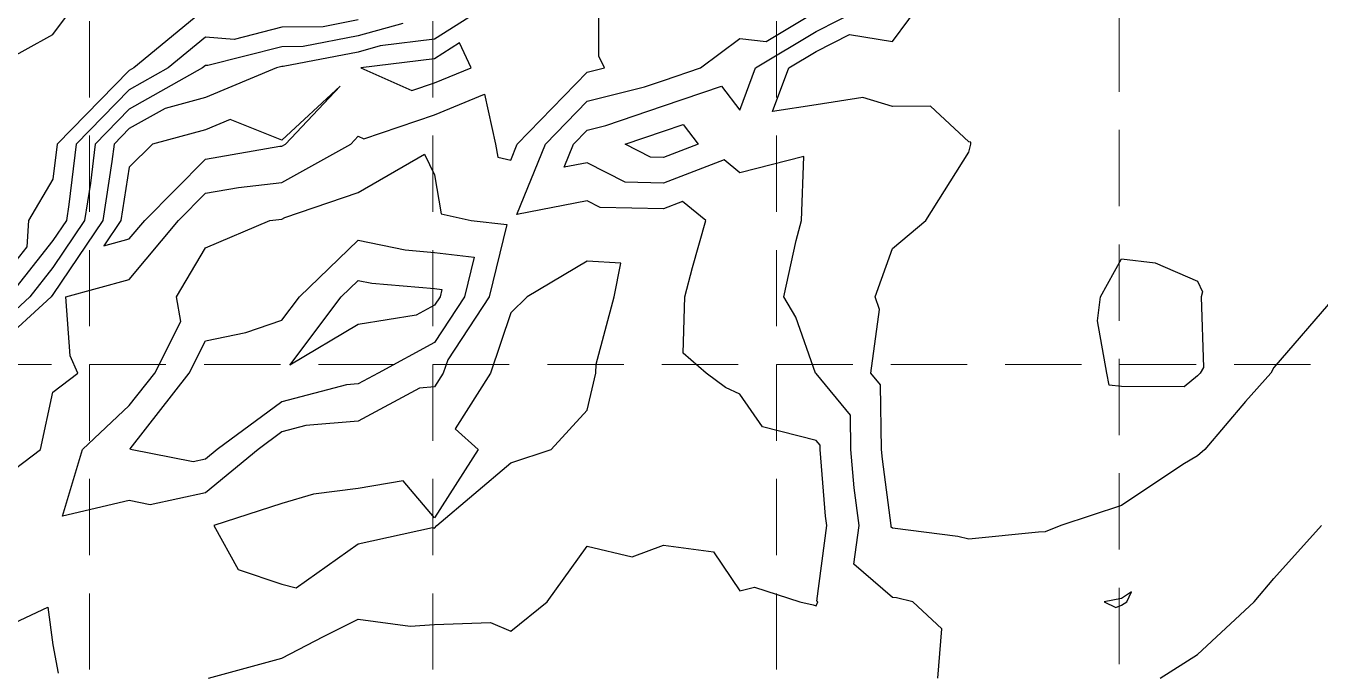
# Model space of a CAD drawing. Header units: inches. Extents: x 2468851 to 2474620, y 7110473 to 7114082.
# Drawn here: x 2474058.5 to 2474397.7, y 7112466.8 to 7112635.9 of the extents above; entities that cross this region are included whole.
import ezdxf

# ---------------------------------------------------------------- set-up
doc = ezdxf.new("R2010")
doc.units = ezdxf.units.IN
doc.header["$MEASUREMENT"] = 0
doc.linetypes.add('HIDDEN', pattern=[0.375, 0.25, -0.125])
for name, color, linetype in [('contours', 35, 'Continuous'), ('GRID', 254, 'HIDDEN'), ('SODDED LOT', 2, 'Continuous')]:
    doc.layers.add(name, color=color, linetype=linetype)

msp = doc.modelspace()

# ---------------------------------------------------------------- hatches: boundary and pattern name
at = {"layer": 'SODDED LOT', "linetype": 'Continuous'}
h = msp.add_hatch(dxfattribs=at)
h.set_pattern_fill('ANSI31', color=256, scale=40, style=0)
h.paths.add_polyline_path([(2472093.27, 7112787.68), (2472221.59, 7112787.6), (2472221.08, 7112667.42), (2472093.19, 7112666.7), (2472093.19, 7112679.12), (2472093.23, 7112787.69)])
h.paths.add_polyline_path([(2471960.54, 7112505.35), (2471959.71, 7112628.22), (2472033.69, 7112628.18), (2472034.41, 7112505.21), (2471960.54, 7112505.34)])
h.paths.add_polyline_path([(2472943.89, 7112483.19), (2472828.59, 7112440.6), (2472835.74, 7112422.59), (2472839.67, 7112413.52), (2472848.01, 7112395.55), (2472853.04, 7112385.9), (2472858.54, 7112375.56), (2472870.46, 7112355.81), (2472902.04, 7112375.66), (2472974.15, 7112421.81), (2472963.65, 7112439.45), (2472954.73, 7112457.18), (2472946.69, 7112476.09), (2472944.08, 7112483.06)])
h.paths.add_polyline_path([(2473207.06, 7112415.58), (2473209.53, 7112419.29), (2473291.23, 7112550.2), (2473277.07, 7112559.74), (2473268.68, 7112565.82), (2473245.98, 7112583.4), (2473233.38, 7112592.16), (2473227.76, 7112595.82), (2473221.45, 7112599.4), (2473212.26, 7112604.76), (2473198.38, 7112611.83), (2473179.61, 7112620.06), (2473160.96, 7112626.49), (2473143.61, 7112631.4), (2473124.73, 7112635.28), (2473119.22, 7112635.24), (2473114.46, 7112633.66), (2473110.42, 7112630.84), (2473107.89, 7112626.3), (2473106.59, 7112621.61), (2473105.41, 7112606.64), (2473105.49, 7112593.24), (2473106.92, 7112578.87), (2473109.79, 7112566.01), (2473113.82, 7112552.87), (2473118.84, 7112540.86), (2473119.62, 7112539.28), (2473125.49, 7112528.42), (2473132.54, 7112517.6), (2473154.47, 7112487.42), (2473189.13, 7112440.05), (2473207, 7112415.61)])
h.paths.add_polyline_path([(2472149.87, 7113580.61), (2472139.15, 7113587.25), (2472148.34, 7113599.5), (2472129.96, 7113617.37), (2472301.04, 7113620.95), (2472421.05, 7113670.47), (2472435.86, 7113657.7), (2472418.5, 7113656.68), (2472386.32, 7113644.43), (2472349.55, 7113630.65), (2472301.04, 7113613.8), (2472253.54, 7113608.18), (2472206.05, 7113607.67), (2472182.05, 7113606.65), (2472168.77, 7113602.57), (2472156, 7113590.31)])
h.paths.add_polyline_path([(2472770.94, 7113693.31), (2472783.83, 7113696.4), (2473029.19, 7113695.37), (2473046.2, 7113689.7), (2473045.68, 7113705.68), (2472771.46, 7113707.22)])
h.paths.add_polyline_path([(2473645.39, 7113690.66), (2473644.98, 7113704.58), (2473380.05, 7113706.22), (2473375.55, 7113692.3), (2473381.69, 7113694.76), (2473634.33, 7113693.94)])
h.paths.add_polyline_path([(2473661.81, 7113026.94), (2473687.47, 7113025.61), (2473728.46, 7113019.28), (2473771.12, 7113012.61), (2473800.78, 7113000.62), (2473816.11, 7112991.96), (2473817.62, 7112992.3), (2473826.58, 7112958.99), (2473778.33, 7112869.43), (2473754.23, 7112818.27), (2473704.86, 7112707.31), (2473675.95, 7112628.52), (2473649.37, 7112551.6), (2473609.35, 7112401.13), (2473621.99, 7112397.24), (2473660.24, 7112541.42), (2473686.99, 7112623.57), (2473721.05, 7112713.98), (2473756.54, 7112795.8), (2473776.21, 7112842.14), (2473803.69, 7112892.8), (2473821.26, 7112931.75), (2473838.19, 7112953.92), (2473843.82, 7112970.36), (2473841.57, 7112984.99), (2473834.36, 7112995.8), (2473821.75, 7113003.46), (2473803.51, 7113011.56), (2473780.76, 7113020.12), (2473754.18, 7113027.78), (2473717.91, 7113032.73), (2473683.75, 7113037.76), (2473675.22, 7113037.54), (2473668.46, 7113034.66), (2473663.02, 7113029.01)])
h.paths.add_polyline_path([(2473971.46, 7113199.84), (2473953.3, 7113211.94), (2473941.19, 7113192.09), (2473861.1, 7113065.57), (2473810.53, 7113087.5), (2473761.17, 7113101.51), (2473720.96, 7113106.99), (2473697.2, 7113110.44), (2473674.12, 7113113.74), (2473679.51, 7113105.34), (2473686.71, 7113099.95), (2473703.5, 7113097.55), (2473742.47, 7113092.16), (2473787.44, 7113083.17), (2473826.42, 7113069.98), (2473851, 7113058.59), (2473862.39, 7113053.19), (2473874.39, 7113053.49), (2473885.78, 7113058.29), (2473895.97, 7113069.68), (2473937.95, 7113137.71), (2473969.87, 7113198.61)])
h.paths.add_polyline_path([(2474189.42, 7113705.55), (2474212.71, 7113695.29), (2474173.05, 7113585.51), (2474125.46, 7113471.59), (2474078.44, 7113374.03), (2473995.24, 7113231.38), (2473980.72, 7113211.84), (2473961.73, 7113224.12), (2474019.25, 7113316.23), (2474060.01, 7113393.26), (2474123.11, 7113525), (2474155.5, 7113608.17)])
h.paths.add_polyline_path([(2472613.26, 7113048.11), (2472742.65, 7113047.89), (2472742.87, 7112984.1), (2472740.21, 7112975.02), (2472732.24, 7112966.82), (2472722.71, 7112964.61), (2472628.32, 7112964.83), (2472620.35, 7112967.71), (2472615.69, 7112974.13), (2472614.14, 7112982.33), (2472613.26, 7112995.17)])
h.paths.add_polyline_path([(2472069.94, 7112331.55), (2472070.27, 7112318.14), (2472070.57, 7112197.11), (2471996.68, 7112197.18), (2471995.85, 7112331.7), (2472070.2, 7112331.62)])
h.paths.add_polyline_path([(2472440.24, 7112197.06), (2472440.35, 7112331.72), (2472514.33, 7112331.71), (2472514.08, 7112311.45), (2472514.13, 7112197.08), (2472440.38, 7112197.08)])
h.paths.add_polyline_path([(2471733.82, 7111882.26), (2471733.82, 7111970.43), (2471868.56, 7111970.92), (2471868.33, 7111882.52), (2471840.59, 7111882.44), (2471733.92, 7111881.99)])
edge = h.paths.add_edge_path()
edge.add_line((2471343.49, 7111970.99), (2471344.1, 7111826.58))
edge.add_line((2471344.1, 7111826.58), (2471538.48, 7111827.27))
edge.add_arc((2471538.41, 7111847.27), 20, 270.2036, 360.1993)
edge.add_line((2471558.41, 7111847.34), (2471558.39, 7111971.64))
edge.add_line((2471558.39, 7111971.64), (2471343.54, 7111970.92))
edge.add_line((2471343.54, 7111970.92), (2471343.49, 7111970.99))
h.paths.add_polyline_path([(2471436.46, 7111651.34), (2471435.9, 7111795.94), (2471345.57, 7111795.65), (2471346.01, 7111779.03), (2471346.34, 7111651.2), (2471436.36, 7111651.42)])
edge = h.paths.add_edge_path()
edge.add_line((2470893.92, 7111969.77), (2470893.47, 7112114.02))
edge.add_line((2470893.47, 7112114.02), (2470801.61, 7112113.73))
edge.add_arc((2470801.67, 7112093.74), 19.99, 90.1777, 179.3767)
edge.add_line((2470781.69, 7112093.96), (2470781.61, 7112090.91))
edge.add_line((2470781.61, 7112090.91), (2470782.08, 7111968.84))
edge.add_line((2470782.08, 7111968.84), (2470894, 7111969.62))
edge.add_line((2470894, 7111969.62), (2470893.92, 7111969.77))
h.paths.add_polyline_path([(2470750.33, 7112143.41), (2470731.58, 7112143.47), (2470623.88, 7112143.12), (2470623.33, 7112319.59), (2470749.92, 7112320.06), (2470750.44, 7112143.38)])
h.paths.add_polyline_path([(2470605.1, 7111911.51), (2470605.12, 7111834.55), (2470462.4, 7111834.08), (2470462.15, 7111910.96), (2470480.76, 7111911.1), (2470605.11, 7111911.52)])

# ---------------------------------------------------------------- linework, layer by layer
at = {"layer": 'contours'}
for p, q in [((2474065.57, 7112633.66, 593), (2474073.87, 7112644.94, 593)), ((2474185.21, 7112644.94, 590), (2474165.57, 7112632.48, 590)), ((2474208.62, 7112627.99, 590), (2474208.62, 7112644.94, 590)), ((2474265.57, 7112634.5, 592), (2474285.02, 7112644.38, 592)), ((2474285.57, 7112631.86, 593), (2474295.26, 7112644.94, 593)), ((2474105.57, 7112640.4, 593), (2474086.78, 7112624.94, 593)), ((2474145.57, 7112637.52, 592), (2474136.38, 7112635.74, 592)), ((2474252.48, 7112631.84, 591), (2474265.57, 7112639.74, 591)), ((2474049.65, 7112624.94, 593), (2474065.57, 7112633.66, 593)), ((2474125.57, 7112635.57, 592), (2474113.06, 7112632.42, 592)), ((2474136.38, 7112635.74, 592), (2474125.57, 7112635.57, 592)), ((2474157.22, 7112636.59, 591), (2474145.57, 7112633.3, 591)), ((2474249.72, 7112624.94, 592), (2474265.57, 7112634.5, 592)), ((2474265.57, 7112629.26, 593), (2474274.37, 7112633.73, 593)), ((2474274.37, 7112633.73, 593), (2474285.57, 7112631.86, 593)), ((2474105.57, 7112633, 592), (2474095.78, 7112624.94, 592)), ((2474113.06, 7112632.42, 592), (2474105.57, 7112633, 592)), ((2474125.57, 7112630.43, 591), (2474106.18, 7112625.55, 591)), ((2474131.15, 7112630.52, 591), (2474125.57, 7112630.43, 591)), ((2474145.57, 7112633.3, 591), (2474131.15, 7112630.52, 591)), ((2474151.35, 7112630.71, 590), (2474145.57, 7112629.09, 590)), ((2474165.57, 7112632.48, 590), (2474151.35, 7112630.71, 590)), ((2474172.15, 7112631.52, 589), (2474165.57, 7112627.34, 589)), ((2474175.14, 7112624.94, 589), (2474172.15, 7112631.52, 589)), ((2474235.27, 7112624.94, 591), (2474245.57, 7112632.66, 591)), ((2474245.57, 7112632.66, 591), (2474252.48, 7112631.84, 591)), ((2474145.57, 7112629.09, 590), (2474125.93, 7112625.29, 590)), ((2474165.57, 7112627.34, 589), (2474146.25, 7112624.94, 589)), ((2474210.13, 7112624.94, 590), (2474208.62, 7112627.99, 590)), ((2474258.41, 7112624.94, 593), (2474265.57, 7112629.26, 593)), ((2474085.57, 7112624.26, 593), (2474066.68, 7112604.94, 593)), ((2474086.78, 7112624.94, 593), (2474085.57, 7112624.26, 593)), ((2474095.78, 7112624.94, 592), (2474085.57, 7112619.18, 592)), ((2474104.78, 7112624.94, 591), (2474085.57, 7112614.1, 591)), ((2474105.57, 7112625.59, 591), (2474104.78, 7112624.94, 591)), ((2474106.18, 7112625.55, 591), (2474105.57, 7112625.59, 591)), ((2474124.19, 7112624.94, 590), (2474105.57, 7112617.21, 590)), ((2474125.57, 7112625.29, 590), (2474124.19, 7112624.94, 590)), ((2474125.93, 7112625.29, 590), (2474125.57, 7112625.29, 590)), ((2474146.25, 7112624.94, 589), (2474159.66, 7112619.02, 589)), ((2474165.57, 7112621.02, 589), (2474175.14, 7112624.94, 589)), ((2474187.27, 7112604.94, 590), (2474205.57, 7112623.8, 590)), ((2474205.57, 7112623.8, 590), (2474210.13, 7112624.94, 590)), ((2474225.57, 7112621.67, 591), (2474235.27, 7112624.94, 591)), ((2474245.57, 7112613.81, 592), (2474249.72, 7112624.94, 592)), ((2474254.15, 7112613.51, 593), (2474258.41, 7112624.94, 593)), ((2474140.8, 7112620.17, 589), (2474125.57, 7112606, 589)), ((2474126.47, 7112604.94, 589), (2474140.8, 7112620.17, 589)), ((2474159.66, 7112619.02, 589), (2474165.57, 7112621.02, 589)), ((2474220.6, 7112619.97, 591), (2474225.57, 7112621.67, 591)), ((2474225.57, 7112615.01, 592), (2474240.78, 7112620.14, 592)), ((2474240.78, 7112620.14, 592), (2474245.57, 7112613.81, 592)), ((2474085.57, 7112619.18, 592), (2474071.65, 7112604.94, 592)), ((2474105.57, 7112617.21, 590), (2474094.95, 7112614.32, 590)), ((2474165.57, 7112612.66, 590), (2474178.64, 7112618.01, 590)), ((2474178.64, 7112618.01, 590), (2474181.58, 7112604.94, 590)), ((2474205.57, 7112616.22, 591), (2474220.6, 7112619.97, 591)), ((2474277.82, 7112617.19, 593), (2474265.57, 7112615.25, 593)), ((2474285.57, 7112614.81, 593), (2474277.82, 7112617.19, 593)), ((2474085.57, 7112614.1, 591), (2474076.61, 7112604.94, 591)), ((2474094.95, 7112614.32, 590), (2474085.57, 7112609.02, 590)), ((2474194.63, 7112604.94, 591), (2474205.57, 7112616.22, 591)), ((2474210.5, 7112609.86, 592), (2474225.57, 7112615.01, 592)), ((2474265.57, 7112615.25, 593), (2474254.15, 7112613.51, 593)), ((2474295.56, 7112614.93, 593), (2474285.57, 7112614.81, 593)), ((2474305.57, 7112605.57, 593), (2474295.56, 7112614.93, 593)), ((2474112.04, 7112611.41, 589), (2474105.57, 7112608.72, 589)), ((2474125.57, 7112606, 589), (2474112.04, 7112611.41, 589)), ((2474147.01, 7112606.38, 590), (2474165.57, 7112612.66, 590)), ((2474225.57, 7112608.36, 593), (2474230.74, 7112610.1, 593)), ((2474230.74, 7112610.1, 593), (2474234.65, 7112604.94, 593)), ((2474085.57, 7112609.02, 590), (2474081.58, 7112604.94, 590)), ((2474105.57, 7112608.72, 589), (2474091.67, 7112604.94, 589)), ((2474143.62, 7112604.94, 590), (2474145.57, 7112607.01, 590)), ((2474145.57, 7112607.01, 590), (2474147.01, 7112606.38, 590)), ((2474201.99, 7112604.94, 592), (2474205.57, 7112608.63, 592)), ((2474205.57, 7112608.63, 592), (2474210.5, 7112609.86, 592)), ((2474215.56, 7112604.94, 593), (2474225.57, 7112608.36, 593)), ((2474066.68, 7112604.94, 593), (2474065.57, 7112595.76, 593)), ((2474071.65, 7112604.94, 592), (2474069.74, 7112589.1, 592)), ((2474076.61, 7112604.94, 591), (2474075.39, 7112594.75, 591)), ((2474081.58, 7112604.94, 590), (2474081.03, 7112600.4, 590)), ((2474091.67, 7112604.94, 589), (2474085.57, 7112598.93, 589)), ((2474105.57, 7112600.97, 589), (2474125.01, 7112604.38, 589)), ((2474125.01, 7112604.38, 589), (2474125.57, 7112604.44, 589)), ((2474125.57, 7112604.44, 589), (2474126.47, 7112604.94, 589)), ((2474125.57, 7112594.87, 590), (2474143.62, 7112604.94, 590)), ((2474181.58, 7112604.94, 590), (2474182.15, 7112601.51, 590)), ((2474185.57, 7112600.77, 590), (2474187.27, 7112604.94, 590)), ((2474187.13, 7112586.49, 591), (2474194.63, 7112604.94, 591)), ((2474199.53, 7112598.89, 592), (2474201.99, 7112604.94, 592)), ((2474222.18, 7112601.54, 593), (2474215.56, 7112604.94, 593)), ((2474234.65, 7112604.94, 593), (2474225.57, 7112601.48, 593)), ((2474306.12, 7112605.48, 593), (2474305.57, 7112605.57, 593)), ((2474305.57, 7112602.81, 593), (2474306.13, 7112604.94, 593)), ((2474306.13, 7112604.94, 593), (2474306.12, 7112605.48, 593)), ((2474081.03, 7112600.4, 590), (2474078.63, 7112584.94, 590)), ((2474089.61, 7112584.94, 589), (2474105.57, 7112600.97, 589)), ((2474145.57, 7112592.27, 591), (2474162.97, 7112602.34, 591)), ((2474162.97, 7112602.34, 591), (2474165.57, 7112596.93, 591)), ((2474182.15, 7112601.51, 590), (2474185.57, 7112600.77, 590)), ((2474205.57, 7112600.07, 592), (2474199.53, 7112598.89, 592)), ((2474215.57, 7112594.94, 592), (2474205.57, 7112600.07, 592)), ((2474225.57, 7112601.48, 593), (2474222.18, 7112601.54, 593)), ((2474241.44, 7112600.8, 592), (2474225.57, 7112594.75, 592)), ((2474245.57, 7112597.43, 592), (2474241.44, 7112600.8, 592)), ((2474262.36, 7112601.73, 592), (2474245.57, 7112597.43, 592)), ((2474261.75, 7112584.94, 592), (2474262.36, 7112601.73, 592)), ((2474294.36, 7112584.94, 593), (2474305.57, 7112602.81, 593)), ((2474085.57, 7112598.93, 589), (2474083.4, 7112584.94, 589)), ((2474165.57, 7112596.93, 591), (2474167.28, 7112586.65, 591)), ((2474065.57, 7112595.76, 593), (2474059.13, 7112584.94, 593)), ((2474075.39, 7112594.75, 591), (2474073.86, 7112584.94, 591)), ((2474105.57, 7112592.08, 590), (2474114.23, 7112593.59, 590)), ((2474114.23, 7112593.59, 590), (2474125.57, 7112594.87, 590)), ((2474225.57, 7112594.75, 592), (2474215.57, 7112594.94, 592)), ((2474098.46, 7112584.94, 590), (2474105.57, 7112592.08, 590)), ((2474126.37, 7112585.74, 591), (2474145.57, 7112592.27, 591)), ((2474205.57, 7112590.07, 591), (2474187.13, 7112586.49, 591)), ((2474208.97, 7112588.33, 591), (2474205.57, 7112590.07, 591)), ((2474230.57, 7112589.93, 591), (2474225.57, 7112588.03, 591)), ((2474236.69, 7112584.94, 591), (2474230.57, 7112589.93, 591)), ((2474069.74, 7112589.1, 592), (2474069.09, 7112584.94, 592)), ((2474167.28, 7112586.65, 591), (2474175.14, 7112584.94, 591)), ((2474225.57, 7112588.03, 591), (2474208.97, 7112588.33, 591)), ((2474059.13, 7112584.94, 593), (2474058.68, 7112578.04, 593)), ((2474069.09, 7112584.94, 592), (2474065.57, 7112579.71, 592)), ((2474073.86, 7112584.94, 591), (2474065.57, 7112572.63, 591)), ((2474078.63, 7112584.94, 590), (2474065.57, 7112565.54, 590)), ((2474083.4, 7112584.94, 589), (2474078.93, 7112578.29, 589)), ((2474085.57, 7112580.11, 589), (2474089.61, 7112584.94, 589)), ((2474085.57, 7112569.48, 590), (2474098.46, 7112584.94, 590)), ((2474105.57, 7112577.79, 591), (2474122.43, 7112584.94, 591)), ((2474122.43, 7112584.94, 591), (2474125.57, 7112585.29, 591)), ((2474125.57, 7112585.29, 591), (2474126.37, 7112585.74, 591)), ((2474175.14, 7112584.94, 591), (2474184.51, 7112583.87, 591)), ((2474184.51, 7112583.87, 591), (2474179.89, 7112564.94, 591)), ((2474233.21, 7112572.58, 591), (2474236.69, 7112584.94, 591)), ((2474260.32, 7112579.68, 592), (2474261.75, 7112584.94, 592)), ((2474285.57, 7112577.59, 593), (2474294.36, 7112584.94, 593)), ((2474065.57, 7112579.71, 592), (2474053.94, 7112564.94, 592)), ((2474078.93, 7112578.29, 589), (2474085.57, 7112580.11, 589)), ((2474130.2, 7112564.94, 592), (2474145.57, 7112579.79, 592)), ((2474145.57, 7112579.79, 592), (2474157.84, 7112577.21, 592)), ((2474257.14, 7112564.94, 592), (2474260.32, 7112579.68, 592)), ((2474058.68, 7112578.04, 593), (2474048.36, 7112564.94, 593)), ((2474097.92, 7112564.94, 591), (2474105.57, 7112577.79, 591)), ((2474157.84, 7112577.21, 592), (2474165.57, 7112576.55, 592)), ((2474165.57, 7112576.55, 592), (2474176, 7112575.36, 592)), ((2474281.08, 7112564.94, 593), (2474285.57, 7112577.59, 593)), ((2474065.57, 7112572.63, 591), (2474059.52, 7112564.94, 591)), ((2474176, 7112575.36, 592), (2474173.46, 7112564.94, 592)), ((2474205.57, 7112574.25, 590), (2474189.88, 7112564.94, 590)), ((2474214.36, 7112573.72, 590), (2474205.57, 7112574.25, 590)), ((2474212.65, 7112564.94, 590), (2474214.36, 7112573.72, 590)), ((2474231.2, 7112564.94, 591), (2474233.21, 7112572.58, 591)), ((2474340.12, 7112564.94, 594), (2474345.57, 7112574.91, 594)), ((2474345.57, 7112574.91, 594), (2474354.46, 7112573.82, 594)), ((2474354.46, 7112573.82, 594), (2474365.57, 7112569, 594)), ((2474068.9, 7112564.94, 590), (2474085.57, 7112569.48, 590)), ((2474141.14, 7112564.94, 593), (2474145.57, 7112569.22, 593)), ((2474145.57, 7112569.22, 593), (2474149.11, 7112568.47, 593)), ((2474149.11, 7112568.47, 593), (2474165.57, 7112567.07, 593)), ((2474165.57, 7112567.07, 593), (2474167.49, 7112566.85, 593)), ((2474167.49, 7112566.85, 593), (2474167.02, 7112564.94, 593)), ((2474365.57, 7112569, 594), (2474366.88, 7112566.24, 594)), ((2474366.88, 7112566.24, 594), (2474366.51, 7112564.94, 594)), ((2474059.52, 7112564.94, 591), (2474045.57, 7112552.1, 591)), ((2474065.1, 7112564.94, 590), (2474045.57, 7112546.96, 590)), ((2474065.57, 7112565.54, 590), (2474065.1, 7112564.94, 590)), ((2474070.07, 7112549.43, 590), (2474068.9, 7112564.94, 590)), ((2474099.11, 7112558.47, 591), (2474097.92, 7112564.94, 591)), ((2474125.57, 7112558.8, 592), (2474130.2, 7112564.94, 592)), ((2474127.65, 7112547.02, 593), (2474141.14, 7112564.94, 593)), ((2474165.57, 7112562.73, 593), (2474160.78, 7112560.14, 593)), ((2474167.02, 7112564.94, 593), (2474165.57, 7112562.73, 593)), ((2474173.46, 7112564.94, 592), (2474165.57, 7112552.93, 592)), ((2474179.89, 7112564.94, 591), (2474169.03, 7112548.39, 591)), ((2474189.88, 7112564.94, 590), (2474185.57, 7112560.71, 590)), ((2474207.89, 7112547.26, 590), (2474212.65, 7112564.94, 590)), ((2474230.76, 7112550.13, 591), (2474231.2, 7112564.94, 591)), ((2474260.22, 7112559.59, 592), (2474257.14, 7112564.94, 592)), ((2474282.21, 7112561.58, 593), (2474281.08, 7112564.94, 593)), ((2474339.29, 7112558.65, 594), (2474340.12, 7112564.94, 594)), ((2474366.51, 7112564.94, 594), (2474367.08, 7112546.44, 594)), ((2474401.56, 7112564.94, 593), (2474385.57, 7112546.37, 593)), ((2474160.78, 7112560.14, 593), (2474145.57, 7112557.7, 593)), ((2474185.57, 7112560.71, 590), (2474180.22, 7112544.94, 590)), ((2474265.44, 7112544.94, 592), (2474260.22, 7112559.59, 592)), ((2474279.9, 7112544.94, 593), (2474282.21, 7112561.58, 593)), ((2474092.27, 7112544.94, 591), (2474099.11, 7112558.47, 591)), ((2474116.16, 7112555.53, 592), (2474125.57, 7112558.8, 592)), ((2474145.57, 7112557.7, 593), (2474127.65, 7112547.02, 593)), ((2474341.75, 7112544.94, 594), (2474339.29, 7112558.65, 594)), ((2474101.29, 7112544.94, 592), (2474105.57, 7112553.42, 592)), ((2474105.57, 7112553.42, 592), (2474116.16, 7112555.53, 592)), ((2474165.57, 7112552.93, 592), (2474150.78, 7112544.94, 592)), ((2474072.07, 7112544.94, 590), (2474070.07, 7112549.43, 590)), ((2474236.72, 7112544.94, 591), (2474230.76, 7112550.13, 591)), ((2474169.03, 7112548.39, 591), (2474167.86, 7112544.94, 591)), ((2474207.83, 7112544.94, 590), (2474207.89, 7112547.26, 590)), ((2474367.08, 7112546.44, 594), (2474366.22, 7112544.94, 594)), ((2474385.57, 7112546.37, 593), (2474384.76, 7112544.94, 593)), ((2474065.57, 7112539.95, 590), (2474072.07, 7112544.94, 590)), ((2474085.57, 7112536.4, 591), (2474092.27, 7112544.94, 591)), ((2474085.76, 7112525.12, 592), (2474101.29, 7112544.94, 592)), ((2474145.57, 7112542.13, 592), (2474142.51, 7112541.87, 592)), ((2474150.78, 7112544.94, 592), (2474145.57, 7112542.13, 592)), ((2474167.86, 7112544.94, 591), (2474165.57, 7112541.34, 591)), ((2474180.22, 7112544.94, 590), (2474170.95, 7112530.31, 590)), ((2474205.57, 7112535.18, 590), (2474207.83, 7112544.94, 590)), ((2474241.79, 7112541.15, 591), (2474236.72, 7112544.94, 591)), ((2474265.49, 7112544.86, 592), (2474265.44, 7112544.94, 592)), ((2474265.57, 7112544.84, 592), (2474265.49, 7112544.86, 592)), ((2474274.55, 7112533.91, 592), (2474265.57, 7112544.84, 592)), ((2474282.46, 7112541.82, 593), (2474279.9, 7112544.94, 593)), ((2474342.42, 7112541.78, 594), (2474341.75, 7112544.94, 594)), ((2474365.57, 7112544.21, 594), (2474362.01, 7112541.37, 594)), ((2474366.22, 7112544.94, 594), (2474365.57, 7112544.21, 594)), ((2474384.76, 7112544.94, 593), (2474378.14, 7112537.5, 593)), ((2474062.27, 7112524.94, 590), (2474065.57, 7112539.95, 590)), ((2474142.51, 7112541.87, 592), (2474125.57, 7112537.43, 592)), ((2474161.66, 7112541.02, 591), (2474145.57, 7112532.35, 591)), ((2474165.57, 7112541.34, 591), (2474161.66, 7112541.02, 591)), ((2474245.57, 7112539.44, 591), (2474241.79, 7112541.15, 591)), ((2474251.52, 7112530.88, 591), (2474245.57, 7112539.44, 591)), ((2474282.75, 7112524.94, 593), (2474282.46, 7112541.82, 593)), ((2474345.57, 7112541.44, 594), (2474342.42, 7112541.78, 594)), ((2474362.01, 7112541.37, 594), (2474345.57, 7112541.44, 594)), ((2474073.3, 7112524.94, 591), (2474085.57, 7112536.4, 591)), ((2474125.57, 7112537.43, 592), (2474108.64, 7112524.94, 592)), ((2474378.14, 7112537.5, 593), (2474367.41, 7112524.94, 593)), ((2474145.57, 7112532.35, 591), (2474131.84, 7112531.2, 591)), ((2474196.11, 7112524.94, 590), (2474205.57, 7112535.18, 590)), ((2474274.7, 7112524.94, 592), (2474274.55, 7112533.91, 592)), ((2474125.57, 7112529.56, 591), (2474119.31, 7112524.94, 591)), ((2474131.84, 7112531.2, 591), (2474125.57, 7112529.56, 591)), ((2474170.95, 7112530.31, 590), (2474177.05, 7112524.94, 590)), ((2474265.57, 7112527.29, 591), (2474251.52, 7112530.88, 591)), ((2474085.88, 7112524.94, 592), (2474085.76, 7112525.12, 592)), ((2474266.63, 7112526, 591), (2474265.57, 7112527.29, 591)), ((2474266.65, 7112524.94, 591), (2474266.63, 7112526, 591)), ((2474045.57, 7112512.2, 590), (2474062.27, 7112524.94, 590)), ((2474068.06, 7112507.42, 591), (2474073.3, 7112524.94, 591)), ((2474102.34, 7112521.7, 592), (2474085.88, 7112524.94, 592)), ((2474105.57, 7112522.4, 592), (2474102.34, 7112521.7, 592)), ((2474108.64, 7112524.94, 592), (2474105.57, 7112522.4, 592)), ((2474119.31, 7112524.94, 591), (2474105.57, 7112513.58, 591)), ((2474177.05, 7112524.94, 590), (2474165.57, 7112507, 590)), ((2474185.57, 7112521.44, 590), (2474196.11, 7112524.94, 590)), ((2474268.06, 7112507.42, 591), (2474266.65, 7112524.94, 591)), ((2474275.51, 7112514.87, 592), (2474274.7, 7112524.94, 592)), ((2474282.96, 7112522.33, 593), (2474282.75, 7112524.94, 593)), ((2474285.26, 7112504.94, 593), (2474282.96, 7112522.33, 593)), ((2474365.57, 7112523.2, 593), (2474361.65, 7112521.01, 593)), ((2474367.41, 7112524.94, 593), (2474365.57, 7112523.2, 593)), ((2474166.21, 7112504.94, 590), (2474185.57, 7112521.44, 590)), ((2474361.65, 7112521.01, 593), (2474345.57, 7112510.24, 593)), ((2474157.35, 7112516.71, 590), (2474145.57, 7112514.64, 590)), ((2474165.57, 7112507, 590), (2474157.35, 7112516.71, 590)), ((2474105.57, 7112513.58, 591), (2474091.08, 7112510.44, 591)), ((2474133.84, 7112513.2, 590), (2474125.57, 7112510.78, 590)), ((2474145.57, 7112514.64, 590), (2474133.84, 7112513.2, 590)), ((2474276.82, 7112504.94, 592), (2474275.51, 7112514.87, 592)), ((2474085.57, 7112511.52, 591), (2474068.06, 7112507.42, 591)), ((2474091.08, 7112510.44, 591), (2474085.57, 7112511.52, 591)), ((2474125.57, 7112510.78, 590), (2474107.73, 7112504.94, 590)), ((2474345.57, 7112510.24, 593), (2474329.67, 7112504.94, 593)), ((2474107.73, 7112504.94, 590), (2474114.09, 7112493.46, 590)), ((2474165.57, 7112504.29, 590), (2474166.21, 7112504.94, 590)), ((2474265.78, 7112485.15, 591), (2474268.39, 7112504.94, 591)), ((2474268.39, 7112504.94, 591), (2474268.06, 7112507.42, 591)), ((2474275.5, 7112494.86, 592), (2474276.82, 7112504.94, 592)), ((2474285.21, 7112504.57, 593), (2474285.26, 7112504.94, 593)), ((2474329.67, 7112504.94, 593), (2474325.57, 7112503.31, 593)), ((2474385.57, 7112491.06, 593), (2474398.02, 7112504.94, 593)), ((2474145.57, 7112500.14, 590), (2474165.08, 7112504.44, 590)), ((2474165.08, 7112504.44, 590), (2474165.57, 7112504.29, 590)), ((2474285.57, 7112504.25, 593), (2474285.21, 7112504.57, 593)), ((2474302.7, 7112502.07, 593), (2474285.57, 7112504.25, 593)), ((2474305.57, 7112501.37, 593), (2474302.7, 7112502.07, 593)), ((2474323.84, 7112503.21, 593), (2474305.57, 7112501.37, 593)), ((2474325.57, 7112503.31, 593), (2474323.84, 7112503.21, 593)), ((2474129.28, 7112488.64, 590), (2474145.57, 7112500.14, 590)), ((2474195.08, 7112484.94, 591), (2474205.57, 7112499.56, 591)), ((2474205.57, 7112499.56, 591), (2474217.38, 7112496.74, 591)), ((2474217.38, 7112496.74, 591), (2474225.57, 7112499.85, 591)), ((2474225.57, 7112499.85, 591), (2474238.72, 7112498.09, 591)), ((2474238.72, 7112498.09, 591), (2474245.57, 7112487.87, 591)), ((2474285.57, 7112486.12, 592), (2474275.5, 7112494.86, 592)), ((2474114.09, 7112493.46, 590), (2474125.57, 7112489.6, 590)), ((2474125.57, 7112489.6, 590), (2474129.28, 7112488.64, 590)), ((2474245.57, 7112487.87, 591), (2474249.45, 7112488.81, 591)), ((2474249.45, 7112488.81, 591), (2474261.33, 7112484.94, 591)), ((2474380.38, 7112484.94, 593), (2474385.57, 7112491.06, 593)), ((2474185.57, 7112477.28, 591), (2474195.08, 7112484.94, 591)), ((2474261.33, 7112484.94, 591), (2474264.8, 7112484.17, 591)), ((2474265.57, 7112483.88, 591), (2474266.03, 7112484.94, 591)), ((2474266.03, 7112484.94, 591), (2474265.78, 7112485.15, 591)), ((2474286.62, 7112485.99, 592), (2474285.57, 7112486.12, 592)), ((2474290.96, 7112484.94, 592), (2474286.62, 7112485.99, 592)), ((2474298.55, 7112477.91, 592), (2474290.96, 7112484.94, 592)), ((2474345.57, 7112485.88, 592), (2474341.1, 7112484.94, 592)), ((2474341.1, 7112484.94, 592), (2474344.09, 7112483.46, 592)), ((2474348.23, 7112487.59, 592), (2474345.57, 7112485.88, 592)), ((2474345.57, 7112484.06, 592), (2474346.97, 7112484.94, 592)), ((2474346.97, 7112484.94, 592), (2474348.23, 7112487.59, 592)), ((2474365.57, 7112471.18, 593), (2474380.38, 7112484.94, 593)), ((2474045.57, 7112474.78, 591), (2474064.24, 7112483.6, 591)), ((2474064.24, 7112483.6, 591), (2474065.57, 7112473.72, 591)), ((2474264.8, 7112484.17, 591), (2474265.57, 7112483.88, 591)), ((2474344.09, 7112483.46, 592), (2474345.57, 7112484.06, 592)), ((2474136.5, 7112475.86, 591), (2474145.57, 7112480.46, 591)), ((2474145.57, 7112480.46, 591), (2474159.2, 7112478.56, 591)), ((2474159.2, 7112478.56, 591), (2474165.57, 7112479.06, 591)), ((2474165.57, 7112479.06, 591), (2474180.21, 7112479.57, 591)), ((2474180.21, 7112479.57, 591), (2474185.57, 7112477.28, 591)), ((2474297.51, 7112464.94, 592), (2474298.55, 7112477.91, 592)), ((2474125.57, 7112470.17, 591), (2474136.5, 7112475.86, 591)), ((2474065.57, 7112473.72, 591), (2474066.92, 7112466.28, 591)), ((2474355.73, 7112464.94, 593), (2474365.57, 7112471.18, 593)), ((2474106.35, 7112464.94, 591), (2474125.57, 7112470.17, 591))]:
    msp.add_line(p, q, dxfattribs=at)
at = {"layer": 'GRID', "color": 252, "linetype": 'HIDDEN', "lineweight": 0, "ltscale": 80}
for p, q in [((2474075.16, 7113987.19), (2474075.16, 7110836.8)), ((2474165.16, 7113987.19), (2474165.16, 7110836.8)), ((2474255.16, 7113987.19), (2474255.16, 7110836.8)), ((2474345, 7113988.67), (2474345, 7110836.8)), ((2468945.16, 7112547.19), (2474525.16, 7112547.19))]:
    msp.add_line(p, q, dxfattribs=at)

doc.saveas('drawing.dxf')
